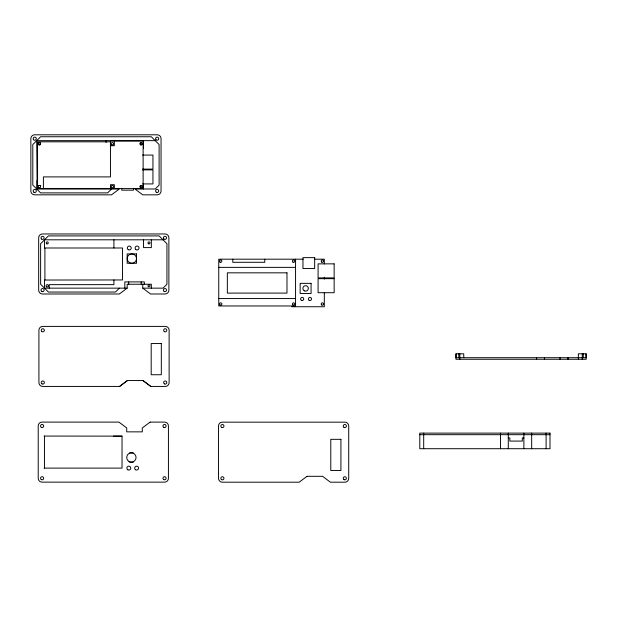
<?xml version="1.0" encoding="UTF-8"?>
<svg xmlns="http://www.w3.org/2000/svg" width="617" height="617" viewBox="0 0 617 617"><rect width="100%" height="100%" fill="white"/><g stroke="black" fill="none" stroke-linecap="round" stroke-linejoin="round"><path stroke-width="0.93" d="M44.455 468.102L44.455 436.065L44.069 436.065M49.198 288.147L49.198 284.645L113.914 284.645L113.914 279.964M44.455 436.065L122.035 436.142L122.035 468.102L44.069 468.102M111.546 188.987L107.643 192.882L40.599 192.882L32.801 185.085L32.801 144.548L40.599 136.75L151.312 136.75L159.109 144.548L159.109 185.085L155.206 188.987L134.938 188.987L142.735 194.833L157.158 194.833A3.833 3.833 0 0 0 161.052 190.938L161.052 138.702A3.833 3.833 0 0 0 157.158 134.799L34.745 134.799A3.833 3.833 0 0 0 30.85 138.702L30.85 190.938A3.833 3.833 0 0 0 34.745 194.833L111.546 194.833L119.343 188.987L36.696 188.987L36.696 180.874L37.089 180.874L36.696 140.645L155.206 140.645M119.366 288.147L115.472 292.042L48.419 292.042L40.622 284.244L40.622 243.707L48.419 235.91L159.132 235.91L166.929 243.707L166.929 284.244L163.027 288.147L142.758 288.147L142.758 284.244M119.598 386.427L127.395 380.542L142.99 380.542L150.787 386.427L165.225 386.427A3.833 3.833 0 0 0 169.12 382.532L169.12 330.288A3.833 3.833 0 0 0 165.225 326.393L42.812 326.393A3.833 3.833 0 0 0 38.917 330.288L38.917 382.532A3.833 3.833 0 0 0 42.812 386.427L119.613 386.427L127.41 380.581M151.335 288.147L151.335 284.244L127.164 284.244L127.164 288.147L119.366 293.993L42.573 293.993A3.833 3.833 0 0 1 38.67 290.098L38.67 237.853A3.833 3.833 0 0 1 42.573 233.959L164.978 233.959A3.833 3.833 0 0 1 168.881 237.853L168.881 290.098A3.833 3.833 0 0 1 164.978 293.993L150.556 293.993L142.758 288.147M37.606 185.486L40.73 185.486M110.512 141.817L37.552 141.817L37.552 188.594L143.121 188.594L143.121 141.046L110.451 141.046L110.451 176.902L43.406 176.902L43.406 188.594M110.451 145.72L114.353 145.72L114.353 141.046M142.55 155.068L152.947 155.068L152.947 169.104L142.55 169.104M142.55 169.883L152.947 169.883L152.947 183.92L142.55 183.92M163.027 239.805L44.524 239.805L44.524 247.995L122.49 247.995L122.49 279.956L44.524 280.033L44.524 288.147L127.164 288.147M303.232 259.186L218.757 259.186L218.757 305.963L295.558 305.963L295.558 259.186M314.662 259.186L324.326 259.186L324.326 263.937M218.757 267.369L295.558 267.369M218.757 298.559L295.558 298.559M291.656 306.734L324.326 306.734L324.326 292.473M455.948 357.706L586.15 357.706M419.799 434.684L550.002 434.684M508.292 437.954L509.85 437.954L509.85 441.078L522.321 441.078L522.321 437.954L523.887 437.954M129.516 452.824L133.264 452.824M129.516 462.179L133.264 462.179M113.459 436.134L122.035 436.142M142.997 380.581L150.795 386.427M586.034 353.803L586.034 357.706M583.266 353.803L583.266 357.706M582.255 353.803L582.255 359.264M578.353 359.264L578.353 353.803L586.15 353.803L586.15 359.264L455.948 359.264L455.948 353.803L463.745 353.803L463.745 357.706M568.218 357.706L568.218 359.264M567.817 357.706L567.817 359.264M560.02 357.706L560.02 359.264M546.107 433.119L546.107 448.713M544.425 357.706L544.425 359.264M536.628 357.706L536.628 359.264M531.669 433.119L531.677 448.713M523.872 433.119L523.887 448.713M508.277 433.119L508.292 448.713M500.48 433.119L500.495 448.713M459.842 353.803L459.842 359.264M458.832 353.803L458.832 357.706M456.063 353.803L456.063 357.706M423.694 433.119L423.694 448.713M324.326 277.257L324.326 279.154M264.762 259.186L264.762 262.302L232.794 262.302L232.794 259.186M151.335 239.805L151.335 247.602L143.537 247.602L143.537 239.805M144.316 284.244L144.316 281.907L124.827 281.907L124.827 288.147M143.514 140.645L143.514 148.442M143.514 185.085L143.514 188.987M141.2 281.907L141.2 284.244M133.457 188.339L133.457 190.159L121.757 190.159L121.757 188.339M128.722 281.907L128.722 284.244M114.353 188.594L114.353 184.699L110.451 184.699L110.451 188.594M113.914 239.805L113.914 247.995M106.085 140.645L106.085 142.465M44.91 247.995L44.91 280.033M306.988 476.316L299.191 482.201L222.405 482.201A3.833 3.833 0 0 1 218.511 478.298L218.511 426.062A3.833 3.833 0 0 1 222.405 422.167L344.818 422.167A3.833 3.833 0 0 1 348.713 426.062L348.713 478.298A3.833 3.833 0 0 1 344.818 482.201L330.38 482.201L322.583 476.316L306.988 476.316M150.101 422.105L142.303 427.951L142.303 431.854L126.709 431.854L126.709 427.951L118.911 422.105L42.118 422.105A3.833 3.833 0 0 0 38.215 426.008L38.215 478.244A3.833 3.833 0 0 0 42.118 482.139L164.523 482.139A3.833 3.833 0 0 0 168.426 478.244L168.426 426.008A3.833 3.833 0 0 0 164.523 422.105L150.101 422.105M136.519 253.919L127.164 253.919L127.164 263.274L136.519 263.274L136.519 253.919M314.662 257.628L302.962 257.628L302.962 268.542L314.662 268.542L314.662 257.628M334.152 263.86L318.087 263.86L318.087 277.897L334.152 277.897L334.152 263.86M286.982 272.83L227.334 272.83L227.334 293.098L286.982 293.098L286.982 272.83M334.152 278.676L318.087 278.676L318.087 292.713L334.152 292.713L334.152 278.676M311.076 283.357L300.155 283.357L300.155 293.491L311.076 293.491L311.076 283.357M161.322 343.546L151.188 343.546L151.188 374.735L161.322 374.735L161.322 343.546M550.002 433.119L419.799 433.119L419.799 448.713L550.002 448.713L550.002 433.119M340.916 439.319L330.781 439.319L330.781 470.509L340.916 470.509L340.916 439.319M111.816 144.787A1.172 1.172 0 0 0 113.574 143.776A1.172 1.172 0 0 0 111.816 142.758A1.172 1.172 0 0 0 111.816 144.787M140.591 187.661A1.172 1.172 0 0 0 142.342 186.65A1.172 1.172 0 0 0 140.591 185.632A1.172 1.172 0 0 0 140.591 187.661M140.591 144.787A1.172 1.172 0 0 0 142.342 143.776A1.172 1.172 0 0 0 140.591 142.758A1.172 1.172 0 0 0 140.591 144.787M111.816 187.661A1.172 1.172 0 0 0 113.574 186.65A1.172 1.172 0 0 0 111.816 185.632A1.172 1.172 0 0 0 111.816 187.661M38.917 144.779A1.172 1.172 0 0 0 40.676 143.769A1.172 1.172 0 0 0 38.917 142.751A1.172 1.172 0 0 0 38.917 144.779M38.84 187.661A1.172 1.172 0 0 0 40.599 186.65A1.172 1.172 0 0 0 38.84 185.632A1.172 1.172 0 0 0 38.84 187.661M293.021 305.022A1.172 1.172 0 0 0 294.779 304.011A1.172 1.172 0 0 0 293.021 302.993A1.172 1.172 0 0 0 293.021 305.022M321.796 262.148A1.172 1.172 0 0 0 323.547 261.138A1.172 1.172 0 0 0 321.796 260.119A1.172 1.172 0 0 0 321.796 262.148M321.796 305.022A1.172 1.172 0 0 0 323.547 304.011A1.172 1.172 0 0 0 321.796 302.993A1.172 1.172 0 0 0 321.796 305.022M293.021 262.148A1.172 1.172 0 0 0 294.779 261.138A1.172 1.172 0 0 0 293.021 260.119A1.172 1.172 0 0 0 293.021 262.148M301.404 300.302A1.558 1.558 0 0 0 303.741 298.944A1.558 1.558 0 0 0 301.404 297.595A1.558 1.558 0 0 0 301.404 300.302M309.202 300.302A1.558 1.558 0 0 0 311.539 298.944A1.558 1.558 0 0 0 309.202 297.595A1.558 1.558 0 0 0 309.202 300.302M304.25 290.784A2.73 2.73 0 0 0 308.346 288.424A2.73 2.73 0 0 0 304.25 286.057A2.73 2.73 0 0 0 304.25 290.784M220.122 305.029A1.172 1.172 0 0 0 221.881 304.019A1.172 1.172 0 0 0 220.122 303.001A1.172 1.172 0 0 0 220.122 305.029M220.122 262.148A1.172 1.172 0 0 0 221.881 261.138A1.172 1.172 0 0 0 220.122 260.119A1.172 1.172 0 0 0 220.122 262.148M33.642 139.797A1.558 1.558 0 0 0 36.256 139.103A1.558 1.558 0 0 0 34.344 137.19A1.558 1.558 0 0 0 33.642 139.797M33.966 192.288A1.558 1.558 0 0 0 36.31 190.938A1.558 1.558 0 0 0 33.966 189.589A1.558 1.558 0 0 0 33.966 192.288M156.055 139.797A1.558 1.558 0 0 0 158.662 139.103A1.558 1.558 0 0 0 156.749 137.19A1.558 1.558 0 0 0 156.055 139.797M156.379 192.288A1.558 1.558 0 0 0 158.716 190.938A1.558 1.558 0 0 0 156.379 189.589A1.558 1.558 0 0 0 156.379 192.288M140.668 187.522A1.01 1.01 0 0 0 142.188 186.65A1.01 1.01 0 0 0 140.668 185.771A1.01 1.01 0 0 0 140.668 187.522M38.917 144.64A1.01 1.01 0 0 0 40.437 143.769A1.01 1.01 0 0 0 38.917 142.889A1.01 1.01 0 0 0 38.917 144.64M140.668 144.64A1.01 1.01 0 0 0 142.188 143.769A1.01 1.01 0 0 0 140.668 142.889A1.01 1.01 0 0 0 140.668 144.64M344.039 479.656A1.558 1.558 0 0 0 346.376 478.298A1.558 1.558 0 0 0 344.039 476.949A1.558 1.558 0 0 0 344.039 479.656M344.039 427.411A1.558 1.558 0 0 0 346.376 426.062A1.558 1.558 0 0 0 344.039 424.712A1.558 1.558 0 0 0 344.039 427.411M221.626 427.411A1.558 1.558 0 0 0 223.963 426.062A1.558 1.558 0 0 0 221.626 424.712A1.558 1.558 0 0 0 221.626 427.411M221.626 479.656A1.558 1.558 0 0 0 223.963 478.298A1.558 1.558 0 0 0 221.626 476.949A1.558 1.558 0 0 0 221.626 479.656M164.438 383.882A1.558 1.558 0 0 0 166.783 382.532A1.558 1.558 0 0 0 164.438 381.175A1.558 1.558 0 0 0 164.438 383.882M164.438 331.645A1.558 1.558 0 0 0 166.783 330.288A1.558 1.558 0 0 0 164.438 328.938A1.558 1.558 0 0 0 164.438 331.645M41.709 331.391A1.558 1.558 0 0 0 44.316 330.697A1.558 1.558 0 0 0 42.411 328.784A1.558 1.558 0 0 0 41.709 331.391M42.033 383.882A1.558 1.558 0 0 0 44.37 382.532A1.558 1.558 0 0 0 42.033 381.175A1.558 1.558 0 0 0 42.033 383.882M41.47 238.956A1.558 1.558 0 0 0 44.077 238.262A1.558 1.558 0 0 0 42.172 236.35A1.558 1.558 0 0 0 41.47 238.956M41.794 291.448A1.558 1.558 0 0 0 44.131 290.098A1.558 1.558 0 0 0 41.794 288.741A1.558 1.558 0 0 0 41.794 291.448M163.875 238.956A1.558 1.558 0 0 0 166.482 238.262A1.558 1.558 0 0 0 164.577 236.35A1.558 1.558 0 0 0 163.875 238.956M164.199 291.448A1.558 1.558 0 0 0 166.536 290.098A1.558 1.558 0 0 0 164.199 288.741A1.558 1.558 0 0 0 164.199 291.448M148.489 286.681A1.01 1.01 0 0 0 150.008 285.81A1.01 1.01 0 0 0 148.489 284.931A1.01 1.01 0 0 0 148.489 286.681M46.745 243.8A1.01 1.01 0 0 0 48.265 242.928A1.01 1.01 0 0 0 46.745 242.049A1.01 1.01 0 0 0 46.745 243.8M148.489 243.8A1.01 1.01 0 0 0 150.008 242.928A1.01 1.01 0 0 0 148.489 242.049A1.01 1.01 0 0 0 148.489 243.8M128.297 249.684A1.951 1.951 0 0 0 131.22 247.995A1.951 1.951 0 0 0 128.297 246.306A1.951 1.951 0 0 0 128.297 249.684M135.686 249.368A1.951 1.951 0 0 0 138.948 248.497A1.951 1.951 0 0 0 136.565 246.114A1.951 1.951 0 0 0 135.686 249.368M129.508 262.649A4.681 4.681 0 0 0 136.519 258.592A4.681 4.681 0 0 0 129.508 254.543A4.681 4.681 0 0 0 129.508 262.649M46.668 286.82A1.172 1.172 0 0 0 48.419 285.81A1.172 1.172 0 0 0 46.668 284.792A1.172 1.172 0 0 0 46.668 286.82M41.339 479.594A1.558 1.558 0 0 0 43.676 478.244A1.558 1.558 0 0 0 41.339 476.895A1.558 1.558 0 0 0 41.339 479.594M41.339 427.357A1.558 1.558 0 0 0 43.676 426.008A1.558 1.558 0 0 0 41.339 424.65A1.558 1.558 0 0 0 41.339 427.357M163.744 479.594A1.558 1.558 0 0 0 166.081 478.244A1.558 1.558 0 0 0 163.744 476.895A1.558 1.558 0 0 0 163.744 479.594M163.744 427.357A1.558 1.558 0 0 0 166.081 426.008A1.558 1.558 0 0 0 163.744 424.65A1.558 1.558 0 0 0 163.744 427.357M127.842 469.792A1.951 1.951 0 0 0 130.765 468.102A1.951 1.951 0 0 0 127.842 466.421A1.951 1.951 0 0 0 127.842 469.792M135.64 469.792A1.951 1.951 0 0 0 138.563 468.102A1.951 1.951 0 0 0 135.64 466.421A1.951 1.951 0 0 0 135.64 469.792M129.053 461.555A4.681 4.681 0 0 0 136.064 457.506A4.681 4.681 0 0 0 129.053 453.449A4.681 4.681 0 0 0 129.053 461.555"/></g></svg>
